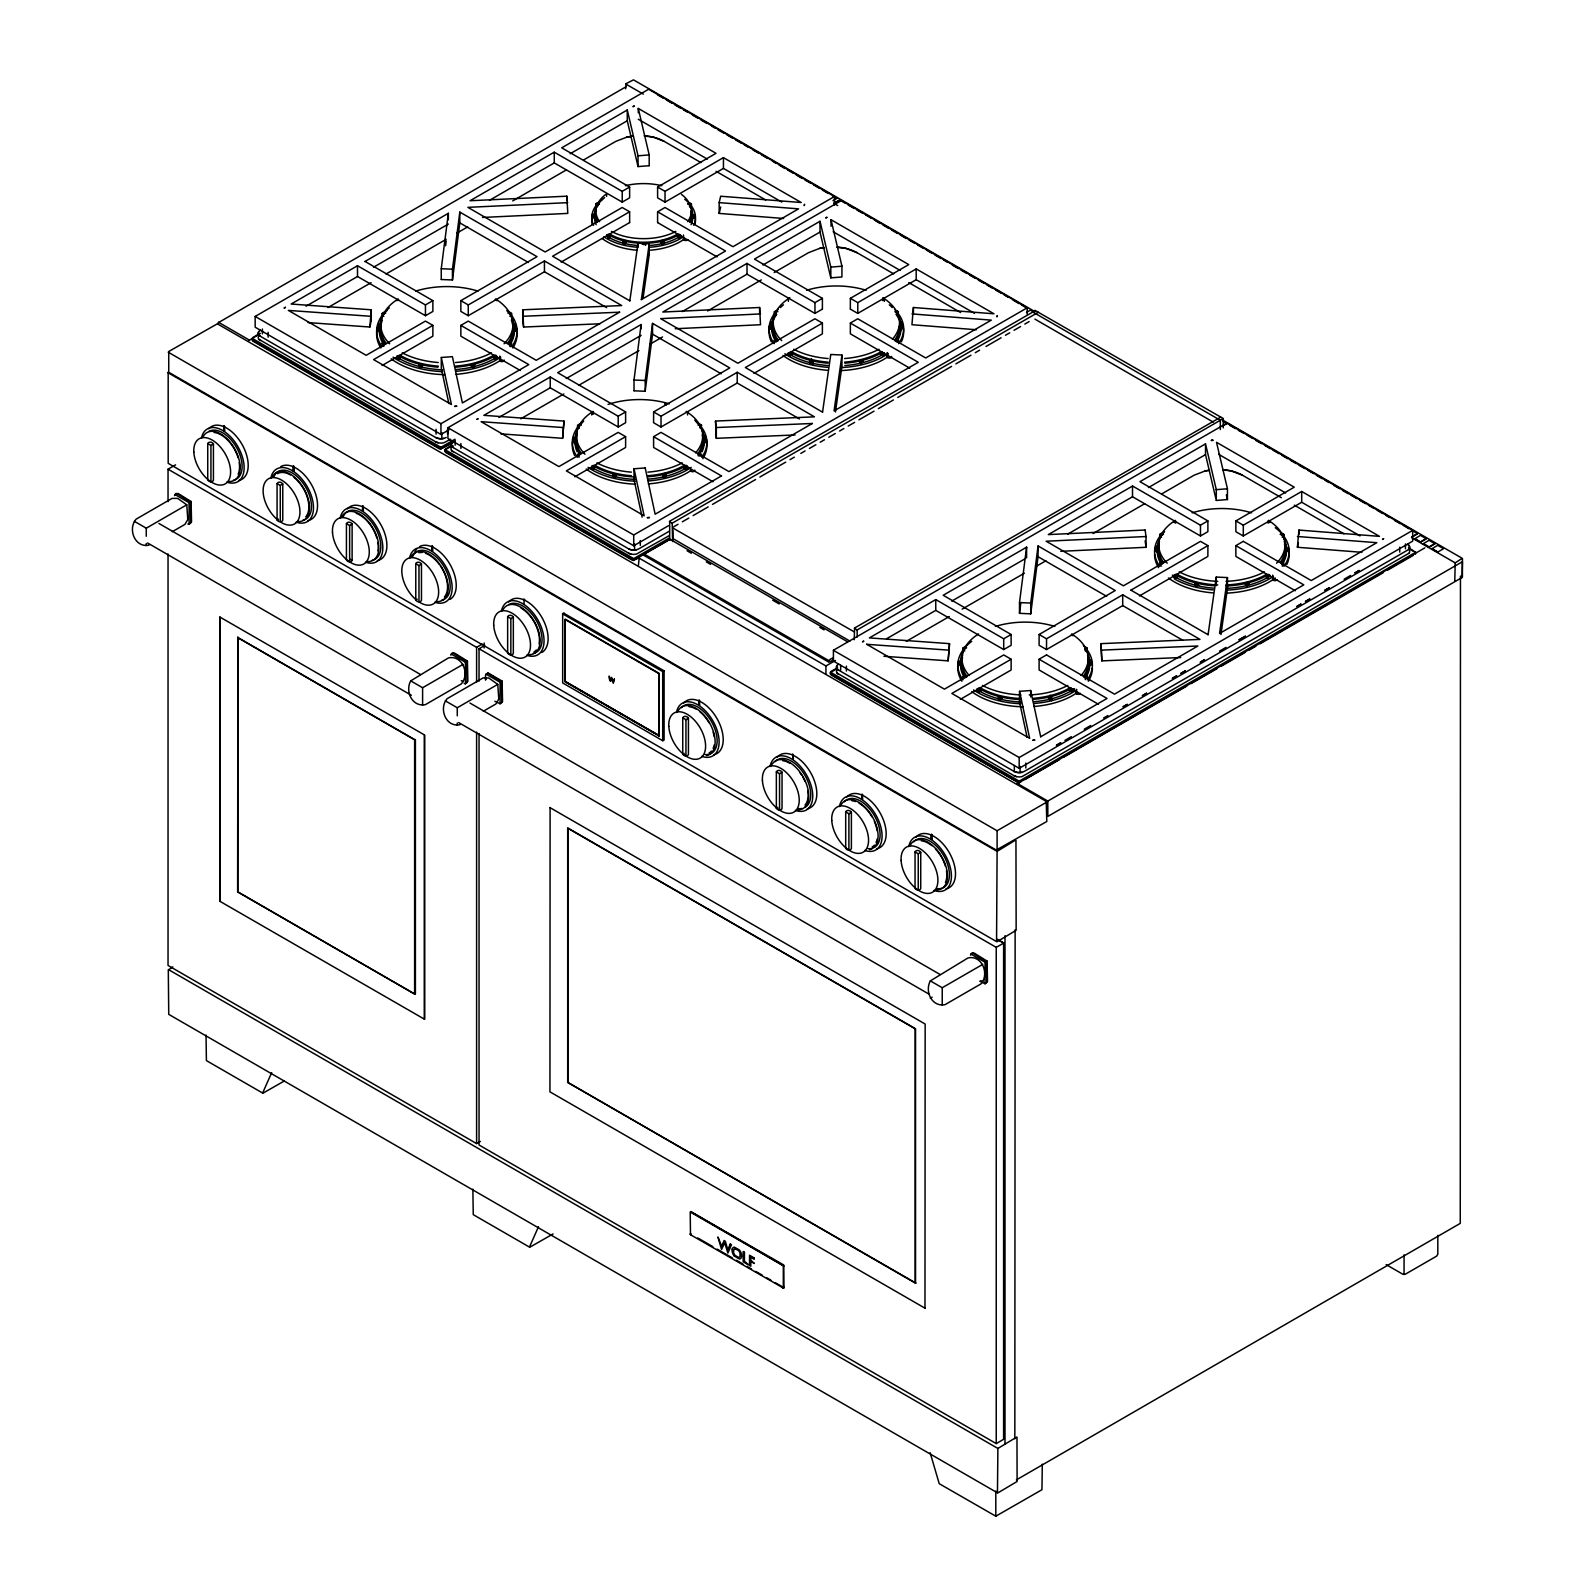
<?xml version="1.0" encoding="UTF-8"?>
<svg xmlns="http://www.w3.org/2000/svg" width="1596" height="1596" viewBox="0 0 1596 1596"><rect width="100%" height="100%" fill="white"/><g stroke="black" fill="none" stroke-linecap="round" stroke-linejoin="round"><path stroke-width="1.5" d="M189.086 524.206L191.54 521.892L191.101 501.523L189.086 502.68L189.086 524.206L187.869 524.007M217.874 324.128L1046.238 801.392L1046.796 821.501L996.243 850.05L168.737 372.287L168.737 351.499L217.874 323.509M249.076 340.507L260.348 333.424M415.399 739.527L415.399 994.148M448.336 219.769L448.356 213.266L441.254 268.707L441.254 279.48M465.414 683.746L467.867 681.432L467.429 661.063L465.414 662.22L465.414 683.746L464.197 683.547M500.087 703.756L502.541 701.442L502.102 681.073L500.087 682.23L500.087 703.756L494.82 701.243M599.936 323.789L523.608 327.04L522.75 309.804L621.702 305.554L544.475 260.966L468.306 304.936L460.865 300.666L460.845 311.42L468.246 315.709L544.455 271.759L544.435 261.026M564.066 613.383L664.096 670.819L664.096 739.886A2.454 1.995 60 0 1 662.699 740.684L562.67 682.928L562.67 613.861A2.454 1.995 60 0 1 564.066 613.064M565.283 681.432L659.367 735.756L565.084 681.532L565.283 619.228L659.248 673.412L659.068 735.916L565.084 681.751L564.904 619.567M641.073 328.916L641.113 324.547L557.702 372.706L625.612 411.928L625.632 422.701L618.231 427.01L550.261 387.788L550.221 377.055M662.699 740.684L662.699 671.617L562.67 613.861M1038.318 312.277L672.195 523.169L672.614 541.523M690.908 1211.863L783.736 1264.97L783.915 1287.693L782.878 1288.072M716.325 427.568L716.325 438.301L715.487 421.085L716.325 427.509M783.317 1288.152L783.317 1265.708L690.21 1211.963L690.489 1234.725L783.317 1288.032L784.175 1287.334M833.232 657.951C827.366 659.447 827.446 664.794 833.232 659.607M1223.254 427.868L1223.274 418.551L857.152 629.941L857.152 637.043M915.545 1283.204L915.545 1028.782L567.697 827.945L567.697 1082.387L915.964 1283.144M985.051 983.754L987.505 981.44L987.066 961.071L985.051 962.228L985.051 983.754L979.784 981.221M930.129 1452.659L939.226 1483.682L995.804 1516.2L995.804 1491.023M1015.595 840.055L997.101 851.366L996.562 941.6L168.179 463.339L168.179 372.147M997.101 850.189L997.101 830.758L168.198 352.177M1016.692 1437.098L997.879 1448.45L997.46 1492.839L168.737 1014.358L168.298 969.989L172.807 966.877M1026.587 557.902L1026.607 547.109L1019.505 602.55L1019.505 613.343M1462.415 577.054L1462.415 561.712L1047.814 801.072L1047.814 816.414L1462.215 577.433M1180.641 657.532L1101.858 660.884L1101.001 643.647L1199.953 639.398L1122.706 594.809L1122.706 605.582L1182.796 640.275M1222.656 420.027L1462.215 558.321L1455.193 562.869L1454.774 581.243M460.865 300.647L537.014 256.677L459.788 212.069L459.808 222.861L452.466 279.978L441.294 279.519M634.031 390.801L645.183 391.279L652.545 334.143L652.545 323.37L729.771 367.938L653.622 411.928L653.582 422.701L661.003 427.01L737.212 383.04L737.212 372.247L814.459 416.835L715.527 421.065M1038.058 545.992L1030.737 603.029L1030.717 613.822L1038.038 556.705L1038.058 545.952L1115.265 590.52L1039.116 634.49L1039.096 645.263L1046.497 649.572M1216.292 489.693L1216.292 500.406L1205.519 454.601L1205.519 443.828L1216.292 489.633M638.041 166.583L627.268 120.757L627.268 109.964L638.041 155.79L638.041 166.563L649.153 165.725M822.399 309.105L822.399 298.372L754.469 259.111L820.025 221.265L830.798 267.071M445.583 245.744L446.202 240.916M452.466 269.185L459.808 212.088M645.223 391.239L645.223 380.526L652.565 323.409M1020.742 603.707L1019.505 613.343L1030.697 613.842M629.822 300.866L638.021 243.21L638.021 247.52M641.373 299.609L649.233 243.749L638.041 243.191M643.048 298.272L649.233 254.542M822.558 412.147L830.758 354.512M830.798 354.492L841.95 355.01L834.07 410.91L918.279 362.292L850.369 323.07L850.349 333.823L909.8 368.177M835.446 411.987L841.97 365.823L841.97 355.03M1208.072 634.709L1216.272 577.074L1227.444 577.572L1227.484 588.326L1220.94 634.55M1227.484 577.592L1219.563 633.472L1303.792 584.854L1235.883 545.633L1243.264 541.343M448.356 213.285L365.005 261.465M741.561 1256.431L741.282 1257.568A6.204 3.571 60 0 1 739.387 1259.005L734.3 1256.052M308.108 322.591L369.853 327.02L371.269 309.804L291.13 304.038L357.504 265.734L425.434 304.936L432.855 300.666L432.895 311.42L425.474 315.709L357.524 276.507L357.484 265.774M369.893 327L371.269 320.596M500.865 433.873L562.59 438.301L564.006 421.085L483.867 415.339L550.241 377.015L618.171 416.217L625.612 411.948M562.63 438.282L564.006 421.105M948.124 660.844L949.52 643.667L948.144 660.844L883.905 656.275M719.158 202.612L720.674 196.228L801.212 202.512L723.447 157.625L723.447 168.398L781.781 202.074M783.656 218.472L719.197 213.425L720.674 207.001M976.413 329.754L911.934 324.706L913.411 307.509L993.969 313.794L916.204 268.906L857.81 302.622L850.369 298.352L850.349 309.105M1298.406 542.979L1297.408 547.248L1298.925 530.072L1379.463 536.356L1301.698 491.468L1301.698 502.241L1360.031 535.917M627.248 110.024L561.712 147.829L629.622 187.051L629.642 197.804L622.24 202.113L554.271 162.912L554.271 152.179L622.181 191.34L629.622 187.071M820.005 221.305L820.005 232.038L830.798 277.864M1205.499 443.888L1139.963 481.673L1207.873 520.895L1207.893 531.668L1200.491 535.977L1132.522 496.755L1132.502 485.982L1200.431 525.184L1207.873 520.914M733.641 1249.608L733.641 1252.74A4.569 2.633 60 0 0 735.058 1255.374L738.609 1257.429A4.569 2.633 60 0 0 740.025 1256.411L740.025 1253.299A4.549 2.613 60 0 0 738.609 1250.646L735.058 1248.611M641.093 324.567L634.011 379.988L634.011 390.761M1026.587 547.189L943.196 595.268L1011.106 634.49L1011.146 645.263L1003.724 649.572L935.775 610.37L935.735 599.637M172.308 531.687L184.976 524.366L187.789 519.498L186.772 504.815L177.695 498.391L172.049 498.391L136.179 519.119C127.441 528.775 134.862 548.246 149.086 545.094M218.273 322.711L626.111 86.703M174.503 495.678L175.74 493.543L178.193 493.543L191.101 501.523M207.739 443.588L207.739 479.897A5.387 4.389 -60 0 0 210.931 481.733A3.791 3.092 60 0 0 213.425 480.296L213.425 443.987A5.387 4.389 -60 0 0 210.233 442.152A3.791 3.092 60 0 0 207.739 443.588L210.931 445.424L213.425 443.987M259.35 333.783L252.886 337.534L251.849 339.33L252.886 341.145L439.917 449.114L452.785 442.89M277.086 483.628L277.086 519.937A5.387 4.389 -60 0 0 280.278 521.772A3.791 3.092 60 0 0 282.771 520.336L282.771 484.027A5.387 4.389 -60 0 0 279.579 482.172A3.791 3.092 60 0 0 277.086 483.628L280.278 485.463L282.771 484.027M237.904 637.043L237.624 891.825L414.98 994.208M383.818 316.347C379.668 315.888 383.319 310.063 385.673 313.355M376.856 328.537C383.738 324.427 378.232 336.497 376.856 328.537L378.711 329.514M382.043 343.599C382.92 340.926 388.347 344.078 383.898 344.576L382.082 343.519L383.818 346.472M396.825 356.367C403.728 352.277 398.322 364.387 396.825 356.367L398.661 357.344L400.496 356.287M346.432 523.648L346.432 559.957A5.387 4.389 -60 0 0 349.624 561.812A3.791 3.092 60 0 0 352.118 560.356L352.118 524.047A5.387 4.389 -60 0 0 348.926 522.211A3.791 3.092 60 0 0 346.432 523.648L349.624 525.503L352.118 524.047M418.93 364.886C425.773 360.716 420.327 372.885 418.93 364.886L420.785 365.863L420.785 367.778M471.099 364.886C477.902 360.696 472.296 372.766 471.099 364.886L474.77 366.721M452.107 445.084L445.643 448.815L444.586 450.611L445.643 452.426L632.674 560.395L639.058 557.902M493.204 356.367C498.391 351.419 496.236 363.329 495.059 357.344L493.244 356.287L494.979 359.24M415.778 563.687L415.778 599.996A5.387 4.389 -60 0 0 418.97 601.832A3.791 3.092 60 0 0 421.464 600.395L421.464 564.086A5.387 4.389 -60 0 0 418.272 562.251A3.791 3.092 60 0 0 415.778 563.687L418.97 565.523L421.464 564.086M513.174 328.537C520.416 324.686 513.593 335.978 513.174 328.537L516.865 330.292M511.658 345.434C504.216 336.636 512.535 347.609 509.902 346.472M1034.906 311.619L633.492 79.86L626.051 83.67L625.612 88.817M597.642 202.832C598.64 213.166 592.695 199.48 599.418 203.809M410.711 680.874C404.865 691.527 412.366 707.307 425.414 704.634L461.304 683.906C470.022 674.25 462.621 654.779 448.396 657.931L410.711 680.874L422.601 687.736L463.099 664.355M592.016 214.941C599.258 211.091 592.435 222.363 592.016 214.941L595.707 216.697M606.66 194.572L606.58 196.388M450.83 655.198L452.067 653.083L454.521 653.083L467.429 661.063M622.739 241.475C629.522 237.305 623.936 249.355 622.739 241.475L626.39 243.31M483.309 711.237L495.977 703.936L498.79 699.048L497.772 684.385L488.695 677.941L483.069 677.941L447.179 698.669C438.461 708.325 445.863 727.816 460.087 724.644M680.834 108.368L675.008 104.937M579.288 428.287C575.079 427.788 578.889 421.923 581.183 425.334M576.256 439.818C571.827 435.369 571.468 445.843 576.176 441.713M507.648 616.734L507.648 653.043A5.387 4.389 -60 0 0 510.84 654.879A3.791 3.092 60 0 0 513.333 653.442L513.333 617.133A5.387 4.389 -60 0 0 510.141 615.298A3.791 3.092 60 0 0 507.648 616.734L510.84 618.57L513.333 617.133M502.102 681.073L487.957 672.914L485.503 675.228L485.503 680.036M591.657 414.96L593.433 412.087M577.513 455.997C583.976 448.676 576.635 457.234 579.288 457.094M660.824 241.475C667.647 237.325 662.22 249.475 660.824 241.475L662.659 242.472L664.495 241.415M706.848 123.391L701.023 120.019M678.739 238.123L677.003 235.191L678.819 234.133L680.634 235.191L678.819 238.143L680.634 235.191M689.672 206.822C693.721 206.383 690.23 200.557 687.836 203.809M593.433 469.304L591.677 466.371L593.493 465.314L595.328 466.371L593.493 469.324L595.328 466.371M695.218 216.777C684.903 207.999 701.482 221.944 691.627 216.837M612.804 474.611C619.846 470.581 613.622 482.231 612.804 474.611L616.475 476.426M767.516 158.423L761.751 154.952M662.719 476.366C665.612 467.548 666.709 484.007 664.574 473.493M639.258 557.204L638.4 565.563M802.19 178.433L796.364 175.061M1035.365 310.582L669.682 521.214L669.682 540.326M702.978 439.818C707.247 435.389 707.926 445.763 703.058 441.713M672.973 528.077L854.259 631.876M776.195 314.691C771.526 314.153 776.095 308.427 777.89 311.679M769.312 326.222C776.135 322.053 770.708 334.222 769.312 326.222L772.983 328.058M828.184 193.455L822.299 189.984M788.404 299.589L788.404 301.365M774.279 340.626C775.137 337.953 780.584 341.125 776.115 341.604L774.299 340.566L774.359 342.522M836.863 198.443L832.992 196.089M790.339 351.738C796.304 353.833 786.908 358.362 788.484 352.716M809.591 360.935C818.309 372.666 807.416 350.522 813.242 362.831M682.749 717.821L682.749 754.13A5.387 4.389 -60 0 0 685.941 755.965A3.791 3.092 60 0 0 688.435 754.529L688.435 718.22A5.387 4.389 -60 0 0 685.243 716.385A3.791 3.092 60 0 0 682.749 717.821L685.941 719.656L688.435 718.22M888.872 228.487L883.107 225.076M897.531 233.475L891.625 230.063M859.506 360.935L861.321 363.888L863.157 360.935L861.321 359.878L859.566 360.876L861.321 361.993L863.157 360.935M894.857 311.779C901.321 307.13 895.675 321.035 896.613 310.701M884.264 352.716C885.76 358.521 876.543 353.594 882.408 351.738M899.745 326.222C906.568 322.053 901.142 334.222 899.745 326.222L903.396 328.058M940.882 258.512L934.997 255.041M958.218 268.507L952.373 265.155M966.877 273.514L961.051 270.143M776.354 771.865L776.354 808.175A5.387 4.389 -60 0 0 779.546 810.01A3.791 3.092 60 0 0 782.04 808.574L782.04 772.265A5.387 4.389 -60 0 0 778.848 770.429A3.791 3.092 60 0 0 776.354 771.865L779.546 773.701L782.04 772.265M837.601 667.647L831.137 671.377L830.1 673.173L831.137 674.988L1019.206 783.137L1019.206 781.162L1415.652 552.276L1415.413 554.111M1220.76 417.115L854.638 628.006L854.199 639.757M1018.886 303.539L1013.101 300.088M845.7 811.905L845.7 848.214A5.387 4.389 -60 0 0 848.892 850.05A3.791 3.092 60 0 0 851.386 848.613L851.386 812.304A5.387 4.389 -60 0 0 848.194 810.469A3.791 3.092 60 0 0 845.7 811.905L848.892 813.741L851.386 812.304M963.026 647.976L964.862 646.859L966.637 647.856L963.046 649.811L963.026 647.976L964.782 648.914M958.059 662.38C958.917 659.707 964.363 662.879 959.894 663.377L958.079 662.32L959.834 665.253L961.67 664.275M963.086 678.679C961.75 676.385 965.52 674.45 966.717 676.804M977.191 688.933L979.006 691.886L980.822 690.849L980.782 688.874L979.006 687.896L977.191 688.933L979.006 689.991L980.842 689.013M915.047 851.945L915.047 888.254A5.387 4.389 -60 0 0 918.239 890.089A3.791 3.092 60 0 0 920.732 888.653L920.732 852.344A5.387 4.389 -60 0 0 917.54 850.488A3.791 3.092 60 0 0 915.047 851.945L918.239 853.78L920.732 852.344M998.338 697.093L1000.094 700.045L1002.009 698.928L1000.094 696.055L998.338 697.093L1001.969 699.008M930.348 980.882C924.483 991.535 932.004 1007.315 945.051 1004.642L980.942 983.914C989.66 974.258 982.238 954.787 968.014 957.939L930.348 980.882L942.239 987.744L982.737 964.363M1048.253 697.093C1056.971 708.824 1046.058 686.679 1051.884 699.008M1017.011 783.875L1424.849 547.847M1072.991 688.874C1074.308 694.898 1065.31 689.372 1071.235 687.896M1085.44 650.849C1090.786 649.712 1082.347 642.829 1085.36 650.809M970.468 955.206L971.705 953.091L974.159 953.091L987.066 961.071M1088.552 664.275C1097.33 667.028 1086.178 657.851 1090.327 663.377L1092.183 662.38M1161.549 537.254C1157.399 536.795 1161.05 530.949 1163.404 534.261M1158.497 548.785C1156.202 545.154 1152.292 551.398 1156.741 551.657M1173.918 522.171L1175.693 521.054M997.101 941.7L1016.153 930.288L1015.954 840.494M1161.549 566.061C1157.28 565.543 1161.27 559.637 1163.464 563.189M1226.905 423.638L1223.055 421.284M1177.529 575.278C1175.195 571.986 1171.544 577.812 1175.693 578.291C1179.783 576.934 1176.87 573.463 1173.938 577.233M1195.065 583.577C1201.868 579.388 1196.262 591.458 1195.065 583.577L1198.756 585.333M1261.578 443.668L1255.693 440.336M1270.256 448.676L1264.491 445.264M1278.915 453.563L1273.089 450.252M1287.593 458.67L1281.807 455.219M1248.611 583.438L1246.835 582.46L1245.02 583.498L1246.835 586.45L1248.651 583.498L1246.835 586.45M1282.187 537.254C1286.256 536.815 1282.745 530.989 1280.351 534.261M1285.239 548.785C1290.446 543.817 1288.072 555.727 1287.094 549.762L1288.91 548.725M1288.91 550.62L1285.259 548.725M1283.942 565.024C1276.68 556.306 1284.68 567.099 1282.187 566.061M1322.266 478.7L1316.421 475.269M1339.583 488.695L1333.757 485.344M1014.837 1438.774L1015.136 929.79M997.879 1492.898L1017.111 1481.467L1016.971 1437.437M1400.271 523.727L1394.445 520.376M1408.929 528.735L1403.163 525.284M995.804 1516.2L1041.949 1489.726L1042.308 1464.17M1411.782 537.074L1417.607 533.643L1411.862 537.054M1431.971 548.745L1437.856 552.056L1443.602 548.645L1437.697 545.353L1431.931 548.705L1437.697 552.056M1462.096 577.433L1462.495 558.66M1386.126 1264.591L1402.964 1274.306L1405.158 1274.306L1436.719 1256.092L1437.816 1254.177L1437.816 1235.324M1016.373 1479.891L1460.26 1223.374L1460.46 576.116M271.679 1072.632L262.622 1093.041L206.403 1060.602L206.044 1035.046M538.51 1226.686L529.453 1247.094L473.254 1214.656L472.875 1189.12M175.221 494.66L176.957 493.663L190.323 501.962L190.822 522.89L189.086 523.887M554.231 152.179L470.042 200.737L566.839 196.188L567.797 213.405L482.511 217.455M451.548 654.2L453.284 653.203L466.65 661.502L467.149 682.43L465.414 683.427M486.221 674.23L487.957 673.213L501.324 681.532L501.822 702.44L500.087 703.457M746.988 263.46L814.938 302.622L822.379 298.352M916.164 268.966L916.204 279.679L974.518 313.355M971.186 954.209L972.922 953.211L986.288 961.51L986.787 982.438L985.051 983.435M1212.322 439.937L1213.219 440.376L1211.204 440.536L1212.381 439.937M252.447 338.472L252.447 340.187L439.479 448.157L442.431 448.157L453.224 441.932M672.155 103.361L666.39 99.91M1027.545 308.547L1021.779 305.095M1429.038 547.049L1434.944 543.638L1429.118 547.109L1423.253 543.697L1429.118 540.286L1434.904 543.797M680.594 237.146L677.003 235.191M776.155 163.47L772.324 161.056M784.813 168.478L779.028 164.967M880.154 223.52L874.448 220.068M828.703 662.061L644.026 555.448A2.334 1.895 0 0 1 644.026 553.952L669.961 539.249L847.616 641.811M906.169 238.522L900.324 235.031M898.388 342.522C900.822 338.332 891.266 339.908 896.613 341.604L898.468 340.626M1087.135 678.679C1089.609 674.39 1080.033 676.006 1085.36 677.781L1087.215 676.804M1348.221 493.743L1342.436 490.351M1426.245 538.79L1420.44 542.101L1426.265 538.65L1420.44 535.378L1414.655 538.79M619.547 312.198L523.608 316.247M812.304 423.479L716.345 427.529M721.472 475.927L653.622 436.666L661.003 432.376L728.953 471.598L812.384 423.439M1383.572 538.81L1382.475 539.428L1383.612 538.77M451.568 447.259L453.184 445.863M1409.049 553.194L1022.058 776.614A7.362 4.249 0 0 1 1013.999 775.696L837.082 673.093M448.915 429.883L440.975 434.471L255.18 327.22L255.161 316.447L648.634 89.256L834.429 196.488L834.449 205.126M663.477 98.274L657.751 94.962M306.113 306.173L357.504 276.507M373.504 267.27L448.356 224.058M489.473 200.318L554.251 162.912M570.171 153.735L627.268 120.757M328.038 307.509L371.05 282.692M386.013 274.033L446.182 239.3M456.895 233.116L467.648 226.911M512.735 200.897L566.42 169.874M583.577 159.979L615.817 141.366L626.889 137.116A34.314 19.81 0 0 1 633.313 135.979M683.607 109.964L687.577 112.179M692.345 115.012L698.17 118.284M398.601 299.609L396.905 300.666M715.507 128.279L711.656 126.044M718.3 130.054L724.145 133.246M376.895 330.372L380.526 328.477M595.827 205.764L599.418 203.909M223.62 430.74L224.138 426.032L224.777 430.8M224.777 426.391L223.62 426.332M595.667 214.862L593.852 217.814M168.039 501.623L168.039 469.204L175.58 464.835M723.447 168.418L665.053 202.113L657.612 197.864L657.592 187.091L716.005 153.316L638.26 108.428L649.193 154.912L649.193 165.685M369.853 316.227L288.357 310.402L366.162 355.31L425.434 321.095L432.855 325.365L373.604 359.599L451.409 404.526L441.294 357.484L441.274 368.217L448.875 403.549M567.757 202.652L467.887 207.36L545.154 251.969L622.181 207.5L629.622 211.769L552.595 256.258L629.861 300.866M657.612 187.071L665.013 191.34L723.447 157.625M382.082 365.504L432.855 336.177L432.895 325.404M561.154 262.103L629.622 222.582M396.845 358.182L398.601 357.185M608.435 236.228C613.243 232.198 607.438 242.033 608.435 236.228L606.66 235.211L608.435 234.133L610.211 235.131M520.276 370.491L460.865 336.177L460.845 325.404L468.246 321.095L536.216 360.297L619.627 312.158M657.592 222.542L657.592 211.809L665.013 207.5L732.963 246.702L798.539 208.857L719.197 202.632L719.158 213.385M758.818 153.336L752.973 149.944M626.39 241.415L624.575 242.472L624.654 244.348M691.447 203.949L689.612 204.926L689.612 206.762M508.067 313.355C510.521 310.043 513.992 316.028 509.902 316.347M419.01 366.781L422.601 364.826M509.902 314.412L511.658 313.415M134.383 521.333L146.273 528.196L186.772 504.815M645.442 243.609L643.627 244.647C638.36 242.931 647.577 241.315 645.462 245.425M695.238 214.941L693.382 215.919L693.462 217.814M515.009 329.514L516.845 328.477M292.966 470.76L293.484 466.072L294.103 470.82M294.103 466.431L292.966 466.371M474.77 364.826L472.955 365.863L473.014 367.758M511.678 343.599L509.822 344.576L509.822 342.482M495.059 357.344L496.875 356.287M805.022 180.009L810.828 183.301M813.701 185.016L819.526 188.348M641.313 299.629L725.542 251.011L657.612 211.789M440.955 434.451L440.955 423.718L834.429 196.527M277.086 519.937L278.482 519.119M832.992 200.697L836.863 198.343M833.89 203.35L839.696 199.979L845.501 203.31M668.465 525.702L633.732 545.752L447.937 438.501L447.917 427.728L841.391 200.537L1027.186 307.769L1027.206 314.252M477.005 419.289L478.162 418.631L477.044 419.349M848.314 205.126L854.159 208.438M450.571 439.319L443.808 442.77A7.362 4.249 0 0 1 435.748 441.853L258.831 339.25M252.228 338.352L440.955 447.319L454.94 439.239M498.87 417.454L550.241 387.788M566.261 378.551L641.113 335.34M682.23 311.599L747.008 274.193L814.938 313.395L822.379 309.145M762.928 265.016L820.025 232.038M451.668 446.022L445.204 449.773L445.204 451.469L632.235 559.438L635.188 559.438L667.527 540.765M362.312 510.8L362.831 506.092L363.449 510.86M363.449 506.451L362.312 506.391M520.775 418.79L563.807 393.973M578.769 385.314L638.939 350.601M649.652 344.397L662.54 336.956M707.626 310.941L761.332 279.918M774.18 272.517L808.574 252.647L819.646 248.397A34.314 19.81 0 0 1 823.835 247.56M577.553 427.249L579.428 426.351M776.195 312.756L774.299 311.739M914.867 243.39L909.121 240.078M572.585 441.653L574.321 440.636M576.216 439.758L574.4 440.795L572.585 439.758M771.167 327.2L772.983 326.163M917.7 245.066L923.545 248.397M850.369 298.332L908.762 264.597L831.017 219.709L841.93 266.193M932.164 253.425L926.438 250.033M431.658 550.839L432.177 546.131L432.795 550.899M432.795 546.49L431.658 546.43M562.59 427.509L481.114 421.683L558.899 466.591L618.171 432.376L625.612 436.646L566.361 470.88L644.146 515.807L634.031 468.765L645.163 467.947M653.622 411.948L661.003 416.217L737.252 372.307M574.819 476.785L625.612 447.459L625.632 436.686M753.91 373.384L822.379 333.863L822.399 323.09L745.352 367.539L822.598 412.167M850.369 309.145L857.75 313.395L916.184 279.699M591.677 468.266L593.433 467.269L591.677 466.371M788.444 352.776L790.259 353.833L792.115 352.836M882.568 300.547L884.304 299.529L884.324 301.365M850.369 323.05L857.75 318.781L925.72 357.983L991.296 320.138L911.934 313.913M698.09 425.294C704.614 421.065 699.367 434.511 699.866 424.297M809.591 362.831L811.426 361.793M616.475 474.531L614.66 475.588L614.739 477.483M699.866 426.391L701.681 425.334M811.426 361.993L813.242 360.935M896.613 312.796L898.448 311.739M969.67 275.19L975.535 278.422M415.778 599.996L417.174 599.198M899.805 328.118L901.58 327M706.649 439.758L704.834 440.795L702.998 439.758M901.58 327.2L903.396 326.163M699.786 453.124L698.09 454.102L699.866 455.199C707.626 455.937 691.407 456.815 701.642 454.102M859.506 362.831L861.261 361.833M666.39 474.531L664.574 475.588L662.759 474.531M683.946 468.246C686.1 472.496 690.11 463.857 685.721 467.429C681.392 466.89 686.499 463.877 687.497 466.311M884.324 352.836L882.488 353.833L882.488 355.728M721.532 475.887L655.138 514.211L645.203 467.967M633.712 545.732L633.712 534.999L1027.186 307.809M524.047 599.178L524.047 603.587M524.685 599.537L523.528 599.478M1026.507 312.437L1030.398 310.083L1034.268 312.437M673.712 526.8L678.021 524.306M682.33 521.812L688.794 518.082M693.103 515.608L708.185 506.89M712.474 504.416L755.566 479.538M759.876 477.044L785.711 462.122M790.02 459.648L794.329 457.154M800.793 453.424L805.102 450.93M809.411 448.456L815.875 444.725M820.184 442.232L824.494 439.738M828.803 437.264L835.267 433.533M839.576 431.04L843.885 428.546M848.174 426.072L854.638 422.341M858.947 419.848L874.029 411.15M878.339 408.656L893.421 399.958M897.73 397.464L951.575 366.382M955.884 363.888L970.966 355.19M975.276 352.696L979.585 350.202M986.029 346.472L1001.111 337.773M1005.42 335.28L1009.729 332.806M1014.039 330.312L1020.502 326.582M1024.812 324.088L1029.121 321.594M669.123 531.308L638.959 548.765A7.401 4.269 0 0 1 628.485 548.765L453.124 447.558A7.362 4.249 0 0 1 451.528 442.93M669.123 535.697L636.565 554.051A7.362 4.249 0 0 1 628.505 553.134L451.568 450.531M168.039 469.204L476.606 647.358L482.251 644.086M444.985 449.633L633.712 558.6L669.263 538.071M479.039 681.173L479.039 648.754L484.685 645.482M445.384 700.883L457.274 707.746L497.772 684.385M564.984 619.408L659.328 673.871M662.699 671.617L664.096 670.819M698.629 704.973L699.148 700.265L699.766 705.033M699.766 700.624L698.629 700.564M833.431 650.25L1226.885 423.1L1412.679 530.351L1412.699 541.124L1019.226 768.314L833.431 661.083L833.411 650.31L1019.186 757.521L1019.206 768.294M1223.075 425.853L1226.905 423.539M1229.698 425.314L1235.543 428.626M1011.106 634.51L1003.724 638.779L935.775 599.577L869.381 637.901L949.48 643.647M638.719 557.882L825.93 665.971L835.406 660.505M1238.356 430.322L1244.202 433.514M682.749 754.13L684.125 753.332M886.498 638.799L935.755 610.37M951.755 601.113L1024.472 559.139M1067.724 534.161L1132.502 496.755M1148.422 487.578L1205.519 454.601M837.182 668.604L830.698 672.335L830.698 674.031L1017.729 782.02L1020.682 782.02M906.289 641.373L949.301 616.535M962.129 609.133L1024.433 573.163M1037.3 565.722L1045.899 560.775M1093.12 533.503L1144.671 503.718M1161.828 493.842L1194.087 475.209L1205.14 470.96A34.314 19.81 0 0 1 1209.349 470.122M1159.813 536.216L1161.549 535.199M1163.404 534.341L1161.629 535.358L1159.813 534.321M792.753 758.718L792.753 754.31L793.372 759.078M1296.211 463.598L1290.366 460.227M793.372 754.669L792.234 754.609M1299.084 465.314L1304.93 468.586M958.079 664.215L959.974 663.218M1154.846 550.62L1156.581 549.603M1154.846 548.725L1156.661 549.762L1158.477 548.725M1313.588 473.593L1307.822 470.221M1243.264 535.977L1235.883 531.707L1235.843 520.934L1294.256 487.179L1216.511 442.291L1227.444 488.755L1227.444 499.548L1216.332 500.446M966.677 676.724L964.942 677.741L963.046 676.724M1163.444 563.129L1161.629 564.186L1159.813 563.129M1122.706 594.809L1046.557 638.779L1046.517 649.552L1122.706 605.602M1130.906 590.161L1207.873 545.633L1200.491 541.343L1123.424 585.812L1046.138 541.224L1146.008 536.515L1145.13 530.052M1301.698 491.468L1243.304 525.184L1243.284 535.957L1301.698 502.261M284.168 1081.071L263.021 1093.14M960.333 699.347L1011.106 670.021L1011.146 659.248L951.854 693.442L1029.659 738.369L1019.545 691.327L1030.657 690.509L1040.692 736.773M1139.404 595.946L1207.873 556.425L1207.893 545.652M977.191 690.849L978.927 689.831L980.822 690.849M1072.991 635.727L1071.295 634.649M1268.062 523.109L1269.837 522.171L1268.062 521.054M776.354 808.175L777.751 807.376M1039.116 659.208L1046.497 654.939M998.338 699.008L1001.969 697.093M1085.36 648.954L1087.215 647.976M1195.105 585.413L1198.736 583.498M1282.127 535.438L1283.962 534.381M1351.094 495.279L1356.919 498.61M861.581 799.057L862.099 794.349L862.718 799.117M1365.558 503.638L1359.772 500.346M862.718 794.708L861.581 794.648M1048.253 699.008L1051.884 697.093M1282.127 564.186L1283.962 563.189M1069.4 690.849L1071.155 689.831M1266.147 577.173L1268.062 578.291L1269.837 575.418C1268.9 572.884 1263.613 575.757 1267.982 576.395L1269.837 575.418M1069.4 688.933L1071.235 689.991L1073.071 689.013M1040.652 736.773L1107.025 698.45L1039.116 659.248L1039.096 669.981L1098.527 704.335M1417.607 533.742L1411.862 530.331M1019.226 757.521L1412.679 530.371M1103.614 718.02L1107.903 715.547M1180.9 673.412L1185.19 670.938M1296.83 606.48L1301.119 604.006L1296.89 606.48M1324.74 590.36L1329.029 587.887M1064.931 740.404L1071.375 736.674M1084.263 729.232L1090.706 725.522M1180.9 673.432L1185.21 670.958M1219.563 651.128L1226.007 647.397M1324.8 590.36L1329.109 587.887M1344.131 579.208L1350.575 575.478M1024.991 779.526L1059.505 759.596M1063.814 757.103L1186.766 686.12M1191.095 683.627L1216.97 668.684M1221.279 666.19L1245.02 652.505M1249.329 650.011L1255.793 646.28M1260.102 643.787L1383.054 572.804M1387.383 570.311L1413.258 555.368M930.927 839.077L931.446 834.389L932.064 839.137M932.064 834.748L930.927 834.688M997.101 830.758L1046.796 802.07M168.039 553.972L168.039 965.44L476.606 1143.594L480.376 1141.399M997.32 939.266L1003.784 942.997L1003.784 1439.233L996.243 1443.602L996.243 947.366L1003.904 942.937M930.348 998.218L932.144 997.181M553.094 1233.927L529.852 1247.194M690.21 1234.386L691.347 1234.227M744.354 144.937L748.265 147.211M856.952 210.054L862.838 213.325M1385.767 515.269L1389.677 517.523M1429.118 547.109L1423.273 543.638M735.756 139.989L741.482 143.261M787.646 169.974L793.511 173.326M378.711 331.409L378.711 327.419M398.661 359.24L398.661 357.344M978.388 280.098L984.173 283.37M995.804 290.133L1001.51 293.385M1004.323 295.08L1008.293 297.335M1034.946 310.342L1223.274 418.551M896.553 339.529L896.613 341.704M1325.039 480.236L1328.969 482.571M1196.92 586.45L1196.92 584.555M1090.248 661.283L1090.327 665.273M690.908 1211.563L783.915 1266.067M626.849 137.056L631.238 136.558M819.606 248.358L823.995 247.839M1205.1 470.92L1209.489 470.421M638.081 155.809L649.153 154.932M1216.332 489.653L1227.404 488.795M441.314 357.464L452.406 356.666L462.401 402.93L528.775 364.606L460.865 325.385M1032.871 740.225L1034.926 740.085L1032.931 740.285M675.248 328.736L760.514 324.726L759.636 307.489L662.799 312.038L747.008 263.4L747.028 274.193M760.514 313.933L660.644 318.641L737.891 363.25L814.938 318.781L822.379 323.05M1145.09 530.032L1048.293 534.6L1132.562 486.022M1060.761 551.318L1146.008 547.288L1146.048 536.535M716.345 438.321L795.147 434.95M1101.858 650.111L1197.878 646.001L1114.487 694.16L1046.557 654.939M441.294 268.726L452.446 269.205L452.466 279.958M634.031 380.008L645.183 380.486M1019.545 602.59L1030.697 603.049M866.688 644.305L948.104 650.091M1297.448 536.495L1376.789 542.7L1311.234 580.565L1243.304 541.343M1297.448 547.268L1361.927 552.316M644.365 136.059L653.123 137.056L664.235 141.406L700.943 162.593M837.122 247.34L845.88 248.358L856.992 252.687L893.7 273.874M1222.616 469.902L1231.374 470.92M727.078 134.942L732.803 138.254M943.775 260.048L947.585 262.382M662.599 244.348L662.659 240.358M901.521 329.095L901.58 325.105M771.087 329.095L771.167 325.105M514.949 331.409L515.009 327.419M704.754 442.691L704.834 438.701M459.788 222.861L528.436 262.502M652.545 334.143L721.192 373.783M1038.038 556.705L1106.686 596.345M839.775 200.039L833.91 203.43L837.74 205.585M1377.188 510.321L1382.894 513.573M1420.36 542.061L1414.615 538.65L1420.44 542.002M365.005 261.425L432.855 300.647M1130.846 590.101L1208.112 634.729M1231.374 470.96L1242.486 475.249L1281.349 497.693M435.748 441.853L438.142 442.77M628.485 553.134L630.899 554.051M1013.999 775.696L1016.393 776.614M865.75 215.001L871.496 218.313M987.106 285.066L992.852 288.377M1247.134 435.209L1252.88 438.521M1368.49 505.254L1374.236 508.565M1032.592 311.878L1220.322 420.267L1220.322 429.563M1034.906 319.12L1213.299 422.122M625.772 84.009L643.308 94.124M1411.602 537.712L1455.193 562.869M1408.53 547.747L1415.652 552.276M1408.969 548.685L1413.258 551.179M638.26 119.221L707.367 159.121M833.172 231.759L900.124 270.402M1218.666 454.321L1285.618 492.964M716.065 171.311L765.701 199.979M908.802 282.592L960.612 312.517M1294.316 505.154L1343.972 533.822M882.568 298.492L884.264 299.469M1280.351 534.341L1283.942 536.216M687.836 203.909L691.427 205.764M1235.883 520.914L1243.264 525.184M657.612 222.582L717.043 256.876M1295.294 590.739L1235.883 556.425L1235.843 545.652M880.673 352.776L884.304 354.671M1173.938 522.091L1175.693 523.109M662.739 242.313L664.495 243.31M595.827 203.869L597.642 204.926M1245.02 583.498L1248.651 585.413M608.355 238.123L606.58 235.25M1173.938 575.338L1175.753 578.291M544.475 271.759L606.68 307.669M737.232 383.04L799.436 418.95M495.139 299.609L496.895 300.706M664.634 403.928L666.35 404.905M1085.44 648.794L1087.175 649.811M1090.407 663.218L1092.143 664.215M1039.116 634.51L1046.497 638.779M713.033 481.773L653.622 447.459L653.582 436.686M495.139 357.185L496.875 358.182M1071.295 689.831L1073.051 690.849M591.677 413.125L593.433 414.142M1011.106 659.208L1003.724 654.939L944.433 689.153L866.608 644.245M577.553 425.334L579.368 426.391L579.368 424.297M382.082 313.415L383.818 314.412M662.799 476.486L664.495 477.483M963.086 649.871L964.782 650.849M577.553 454.162L579.368 455.199M669.422 521.553L672.195 523.169M854.359 628.345L857.152 629.941M849.95 641.113L673.253 538.77M687.078 550.78L691.367 553.253M706.35 561.892L710.639 564.366M772.703 600.216L779.127 603.926M819.805 627.408L824.075 629.861M255.18 316.447L440.935 423.678M447.937 427.728L633.692 534.959M644.026 553.952L828.703 660.564M837.022 665.492A7.362 4.249 0 0 0 838.618 670.14L1013.999 771.387A7.362 4.249 0 0 0 1022.038 772.324M830.479 672.195L1019.206 781.162M249.076 339.928L218.453 322.252M1017.191 783.397L1047.814 801.072M167.819 372.586L997.101 851.366M350.023 559.159L352.118 560.356M998.996 940.443L1003.605 943.096L1003.605 1438.914M479.039 648.754L996.243 947.366M174.962 494.521L189.086 502.68M451.289 654.061L465.414 662.22M485.962 674.071L500.087 682.23M970.927 954.069L985.051 962.228M461.304 680.654L463.099 681.692M980.942 980.662L982.737 981.7M158.922 523.468L420.486 674.49M469.962 703.058L940.064 974.478M147.63 542.999L411.349 695.258M458.67 722.589L928.792 994.009M219.869 617.034L424.596 735.018L424.596 1019.285L219.869 901.281L219.869 617.034L220.029 901.181M549.942 807.596L925.161 1024.034L924.982 1308.381M237.624 637.383L414.98 739.786M925.161 1308.281L549.942 1091.844L550.101 807.496M697.791 1237.957L712.833 1246.636M717.123 1249.129L732.165 1257.808M736.474 1260.281L742.918 1264.012M747.207 1266.486L751.517 1268.98M755.806 1271.453L762.25 1275.184M766.559 1277.658L770.848 1280.132M775.157 1282.625L784.015 1287.733M996.243 1443.602L479.039 1144.99L479.039 733.542M168.458 969.59L997.879 1448.45M690.908 1234.686L690.31 1233.628M831.037 219.729L831.057 226.233M638.3 108.508L638.3 112.797M687.497 413.065L687.577 414.96M1226.346 494.9L1227.444 499.548M1019.545 702.12L1027.126 737.392M634.031 479.558L642.131 517.184M1145.13 540.845L1146.028 547.268M1101.819 660.864L1100.981 643.647M522.75 320.577L523.568 327.02M1405.458 543.917L1405.458 548.805M1404.061 1254.815L1404.061 1274.486M1399.732 547.209L1399.732 552.116M1298.925 530.072L1298.925 534.361M1272.67 575.159L1272.67 579.488M1267.982 576.395L1267.982 578.291M1216.272 577.074L1216.272 585.652M1200.471 525.224L1200.471 535.957M1156.661 549.762L1156.661 551.677M1085.36 675.667L1085.36 679.617M1076.522 689.352L1076.522 693.681M1071.235 689.991L1071.235 691.886M1050.068 698.15L1050.068 700.045M1030.697 690.529L1030.697 696.973M1025.809 763.088L1025.809 767.995M1020.083 766.399L1020.083 771.307M1019.525 691.347L1019.525 702.06M1014.338 765.541L1014.338 770.449M1005.001 935.655L1005.001 1444.101M1003.704 638.819L1003.704 649.552M1000.153 698.15L1000.153 700.045M979.006 689.991L979.006 691.886M959.894 661.263L959.894 665.273M942.239 987.744L942.239 1005.061M931.446 834.389L931.545 839.436M918.239 853.78L918.239 890.089M913.411 307.509L913.411 313.953M887.775 353.195L887.775 357.524M887.177 352.596L887.177 356.925M862.099 794.349L862.199 799.416M861.321 361.993L861.321 363.888M857.79 302.661L857.79 313.395M848.892 813.741L848.892 850.05M846.399 666.13L846.399 671.038M840.653 665.273L840.653 670.18M825.93 665.971L825.93 673.831M814.958 302.661L814.958 313.395M811.426 361.694L811.426 363.888M792.753 754.31L792.853 759.377M790.259 353.833L790.259 355.728M779.546 773.701L779.546 810.01M776.115 310.701L776.115 314.691M776.115 339.509L776.115 341.704M759.616 307.489L759.616 313.933M699.148 700.265L699.248 705.332M685.941 719.656L685.941 755.965M685.721 467.429L685.721 469.324M683.507 235.011L683.507 239.32M672.973 530.072L672.973 538.071M669.602 539.189L669.602 540.266M665.033 191.38L665.033 202.113M661.023 416.257L661.023 426.99M659.068 673.712L659.068 735.916M649.233 243.749L649.233 254.482M640.315 540.525L640.315 545.433M634.57 543.837L634.57 548.745M634.031 468.765L634.031 479.498M633.712 558.6L633.712 560.555M629.642 211.809L629.642 222.542M622.221 191.38L622.221 202.113M618.211 416.257L618.211 426.99M579.368 453.104L579.368 455.299M574.4 438.701L574.4 442.71M566.879 196.208L566.879 200.498M522.73 309.804L522.73 320.537M510.84 618.57L510.84 654.879M509.822 312.357L509.822 314.173M500.346 356.706L500.346 361.035M499.748 356.108L499.748 360.437M485.882 677.522L485.882 679.577M484.147 642.989L484.147 647.976M476.606 647.358L476.606 682.27M476.606 732.125L476.606 1143.594M468.266 304.976L468.266 315.709M460.885 443.568L460.885 448.476M457.274 707.746L457.274 715.806M457.274 723.008L457.274 725.083M455.159 440.257L455.159 445.164M447.558 429.244L447.558 434.152M441.833 432.556L441.833 437.464M440.955 447.319L440.955 449.274M436.087 429.244L436.087 434.152M432.177 546.131L432.277 551.199M425.454 304.976L425.454 315.709M424.416 735.118L424.416 1019.385M422.601 687.736L422.601 705.053M418.97 565.523L418.97 601.832M383.898 312.357L383.898 314.173M371.269 309.824L371.269 320.557M362.831 506.092L362.93 511.159M349.624 525.503L349.624 561.812M293.484 466.072L293.584 471.119M280.278 485.463L280.278 521.772M268.148 332.287L268.148 337.195M262.402 328.976L262.402 333.883M224.138 426.032L224.258 431.1M210.931 445.424L210.931 481.733M146.273 528.196L146.273 536.256M146.273 543.458L146.273 545.533M921.371 840.793A26.055 15.042 60 0 1 932.004 845.72M935.475 848.932A26.055 15.042 60 0 1 945.431 866.189M946.488 870.798A26.055 15.042 60 0 1 945.431 882.468M852.025 800.753A26.055 15.042 60 0 1 855.476 801.531M859.067 803.207A26.055 15.042 60 0 1 872.094 816.953M874.389 821.501A26.055 15.042 60 0 1 877.142 830.758M877.142 839.057A26.055 15.042 60 0 1 876.084 842.449M874.389 845.142A26.055 15.042 60 0 1 872.094 847.037M782.678 760.713A26.055 15.042 60 0 1 789.741 763.167M799.975 772.664A26.055 15.042 60 0 1 801.87 775.457M802.748 776.913A26.055 15.042 60 0 1 805.042 781.461M807.795 790.718A26.055 15.042 60 0 1 805.042 805.102M689.073 706.669A26.055 15.042 60 0 1 696.115 709.123M699.706 711.597A26.055 15.042 60 0 1 709.143 722.868M713.133 732.085A26.055 15.042 60 0 1 714.19 736.674M714.19 744.973A26.055 15.042 60 0 1 713.133 748.364M711.437 751.058A26.055 15.042 60 0 1 709.143 752.953M521.034 608.036A26.055 15.042 60 0 1 539.089 643.886M536.356 649.971A26.055 15.042 60 0 1 534.062 651.866M418.91 552.675A26.055 15.042 60 0 1 422.102 552.535M425.553 553.313A26.055 15.042 60 0 1 439.379 564.485M440.356 565.862A26.055 15.042 60 0 1 444.466 596.924M416.616 600.216A26.055 15.042 60 0 1 405.603 560.036A26.055 15.042 60 0 1 436.745 581.543A26.055 15.042 60 0 1 420.227 602.69M356.207 513.294A26.055 15.042 60 0 1 376.836 537.912M377.873 542.5A26.055 15.042 60 0 1 377.873 550.8M277.445 473.633A26.055 15.042 60 0 1 290.472 474.93M294.063 477.404A26.055 15.042 60 0 1 305.774 516.845M277.943 520.136A26.055 15.042 60 0 1 266.911 479.957A26.055 15.042 60 0 1 298.053 501.483A26.055 15.042 60 0 1 281.534 522.63M214.083 432.436A26.055 15.042 60 0 1 238.143 457.853M239.201 462.441A26.055 15.042 60 0 1 238.143 474.132M734.28 1256.072A6.344 3.671 60 0 1 732.085 1250.267A6.643 3.83 60 0 1 732.225 1248.99M732.225 1249.109A6.344 3.671 60 0 1 734.36 1247.134L739.367 1249.947A6.145 3.551 60 0 1 741.262 1253.558L741.462 1254.296A6.643 3.83 60 0 1 741.422 1256.351M733.641 1249.887A4.569 2.633 60 0 1 735.078 1248.87M1409.108 548.844A7.362 4.249 0 0 0 1407.512 544.216A7.401 4.269 0 0 1 1407.433 550.221L1024.452 771.327A7.401 4.269 0 0 1 1013.999 771.327M838.678 670.12A7.401 4.269 0 0 1 838.678 664.076M1222.696 469.623A34.314 19.81 0 0 1 1242.506 475.249M1409.108 549.882A7.362 4.249 0 0 1 1409.108 553.154M838.618 674.43A7.362 4.249 0 0 1 837.022 669.801M453.184 447.538A7.401 4.269 0 0 1 453.184 441.494M636.525 549.742A7.362 4.249 0 0 1 628.505 548.825M837.202 247.041A34.314 19.81 0 0 1 857.012 252.687M453.124 451.868A7.362 4.249 0 0 1 451.528 447.239M260.427 336.257A7.401 4.269 0 0 1 260.427 330.212M258.771 331.649A7.362 4.249 0 0 0 260.367 336.277L435.748 437.543A7.362 4.249 0 0 0 443.788 438.461M446.202 437.464A7.401 4.269 0 0 1 435.748 437.484M644.445 135.76A34.314 19.81 0 0 1 664.255 141.406M260.367 340.586A7.362 4.249 0 0 1 258.771 335.958M913.79 841.79A27.531 15.9 60 0 1 945.012 858.03A27.531 15.9 60 0 1 937.431 888.673M909.999 845.78A27.531 15.9 60 0 1 941.74 856.813A27.531 15.9 60 0 1 935.416 889.83M871.456 848.493A27.531 15.9 60 0 1 868.084 848.633M844.444 801.751A27.531 15.9 60 0 1 872.972 813.322A27.531 15.9 60 0 1 874.389 847.416M840.653 805.741A27.531 15.9 60 0 1 870.977 814.479A27.531 15.9 60 0 1 869.441 849.651M802.11 808.474A27.531 15.9 60 0 1 798.738 808.593M775.117 761.711A27.531 15.9 60 0 1 803.646 773.302A27.531 15.9 60 0 1 805.062 807.376M771.307 765.721A27.531 15.9 60 0 1 803.047 776.753A27.531 15.9 60 0 1 796.743 809.751M681.492 707.666A27.531 15.9 60 0 1 712.734 723.926A27.531 15.9 60 0 1 705.133 754.549M677.702 711.676A27.531 15.9 60 0 1 708.025 720.395A27.531 15.9 60 0 1 706.489 755.566M508.825 604.565A27.531 15.9 60 0 1 537.633 622.839A27.531 15.9 60 0 1 533.403 653.343M502.6 610.57A27.531 15.9 60 0 1 534.361 621.622A27.531 15.9 60 0 1 528.037 654.619M412.726 556.386A27.531 15.9 60 0 1 443.05 565.124A27.531 15.9 60 0 1 441.533 600.295M410.731 557.543A27.531 15.9 60 0 1 442.471 568.575A27.531 15.9 60 0 1 436.167 601.572M343.379 516.346A27.531 15.9 60 0 1 373.723 525.084A27.531 15.9 60 0 1 372.187 560.256M341.384 517.503A27.531 15.9 60 0 1 373.125 528.535A27.531 15.9 60 0 1 366.821 561.533M274.053 476.306A27.531 15.9 60 0 1 304.377 485.044A27.531 15.9 60 0 1 302.841 520.216M272.038 477.463A27.531 15.9 60 0 1 303.779 488.496A27.531 15.9 60 0 1 297.474 521.513M208.916 431.419A27.531 15.9 60 0 1 237.724 449.693A27.531 15.9 60 0 1 233.495 480.177M202.712 437.424A27.531 15.9 60 0 1 234.452 448.456A27.531 15.9 60 0 1 228.128 481.473M916.044 837.142A30.464 17.596 60 0 1 949.201 852.503A30.464 17.596 60 0 1 945.929 888.892M908.762 846.618A30.464 17.596 60 0 1 931.286 839.656A30.464 17.596 60 0 1 951.376 874.448A30.464 17.596 60 0 1 934.079 890.488M846.718 797.102A30.464 17.596 60 0 1 879.855 812.484A30.464 17.596 60 0 1 876.583 848.873M839.416 806.579A30.464 17.596 60 0 1 861.96 799.616A30.464 17.596 60 0 1 882.029 834.409A30.464 17.596 60 0 1 864.753 850.449M777.372 757.083A30.464 17.596 60 0 1 810.509 772.444A30.464 17.596 60 0 1 807.257 808.833M770.07 766.539A30.464 17.596 60 0 1 792.614 759.576A30.464 17.596 60 0 1 812.703 794.369A30.464 17.596 60 0 1 795.407 810.409M683.746 703.038A30.464 17.596 60 0 1 716.903 718.4A30.464 17.596 60 0 1 713.631 754.788M676.465 712.494A30.464 17.596 60 0 1 698.988 705.532A30.464 17.596 60 0 1 719.078 740.325A30.464 17.596 60 0 1 701.781 756.364M508.665 601.951A30.464 17.596 60 0 1 540.246 614.759A30.464 17.596 60 0 1 541.802 652.485M501.363 611.408A30.464 17.596 60 0 1 523.907 604.445A30.464 17.596 60 0 1 543.997 639.238A30.464 17.596 60 0 1 526.7 655.278M414.8 552.056A30.464 17.596 60 0 1 416.795 548.904M419.469 546.67A30.464 17.596 60 0 1 449.932 564.266A30.464 17.596 60 0 1 449.932 599.438M409.494 558.361A30.464 17.596 60 0 1 432.037 551.398A30.464 17.596 60 0 1 452.107 586.191A30.464 17.596 60 0 1 434.83 602.231M347.449 508.865A30.464 17.596 60 0 1 380.586 524.226A30.464 17.596 60 0 1 377.314 560.615M340.148 518.321A30.464 17.596 60 0 1 362.691 511.378A30.464 17.596 60 0 1 382.781 546.171A30.464 17.596 60 0 1 365.484 562.211M280.776 466.611A30.464 17.596 60 0 1 312.656 486.82A30.464 17.596 60 0 1 307.988 520.575M270.801 478.301A30.464 17.596 60 0 1 293.345 471.339A30.464 17.596 60 0 1 313.434 506.132A30.464 17.596 60 0 1 296.138 522.171M208.757 428.785A30.464 17.596 60 0 1 241.894 444.167A30.464 17.596 60 0 1 238.642 480.556M201.455 438.262A30.464 17.596 60 0 1 223.999 431.299A30.464 17.596 60 0 1 244.088 466.092A30.464 17.596 60 0 1 226.792 482.132M1080.273 693.322A2.195 1.277 0 0 1 1077.599 694.22A2.195 1.277 0 0 1 1076.043 692.664M1277.039 579.727A2.195 1.277 0 0 1 1273.827 580.485A2.195 1.277 0 0 1 1273.369 578.49M694.779 470.102A2.195 1.277 0 0 1 692.664 471.698A2.195 1.277 0 0 1 690.549 470.102M891.546 356.487A2.195 1.277 0 0 1 889.411 358.083A2.195 1.277 0 0 1 887.296 356.487M504.117 360.018A2.195 1.277 0 0 1 501.982 361.614A2.195 1.277 0 0 1 499.867 360.018M687.876 239.56A2.195 1.277 0 0 1 684.644 240.338A2.195 1.277 0 0 1 684.205 238.343M1084.781 648.096A64.598 37.287 0 0 1 1084.781 676.644M1070.796 688.734A64.598 37.287 0 0 1 1033.55 699.347M1020.881 699.587A64.598 37.287 0 0 1 979.445 688.734M965.44 676.644A64.598 37.287 0 0 1 964.423 649.612M1089.709 664.754A64.598 37.287 0 0 1 1085.819 677.522M1074.587 688.734A64.598 37.287 0 0 1 1033.55 701.741M1020.881 701.981A64.598 37.287 0 0 1 979.445 691.128M964.423 677.522A64.598 37.287 0 0 1 960.513 664.754M961.071 659.886A64.598 37.287 0 0 1 962.727 655.118M1087.514 655.118A64.598 37.287 0 0 1 1088.731 658.29M1281.548 534.5A64.598 37.287 0 0 1 1281.548 563.049M1267.543 575.139A64.598 37.287 0 0 1 1226.107 585.991M1213.439 585.752A64.598 37.287 0 0 1 1176.192 575.139M1162.187 563.049A64.598 37.287 0 0 1 1164.581 531.548M1286.476 551.159A64.598 37.287 0 0 1 1282.566 563.927M1267.543 577.533A64.598 37.287 0 0 1 1226.107 588.385M1213.439 588.146A64.598 37.287 0 0 1 1172.382 575.139M1161.17 563.927A64.598 37.287 0 0 1 1157.28 551.159M1158.257 544.695A64.598 37.287 0 0 1 1159.474 541.523M1284.261 541.523A64.598 37.287 0 0 1 1285.917 546.291M700.305 427.05A64.598 37.287 0 0 1 699.287 454.082M685.283 466.172A64.598 37.287 0 0 1 648.036 476.785M635.388 477.024A64.598 37.287 0 0 1 593.931 466.172M579.947 454.082A64.598 37.287 0 0 1 583.677 421.164M695.557 421.164A64.598 37.287 0 0 1 699.287 425.534M704.215 442.192A64.598 37.287 0 0 1 702.001 451.848M685.283 468.566A64.598 37.287 0 0 1 666.27 476.167M664.335 476.645A64.598 37.287 0 0 1 648.036 479.179M635.388 479.418A64.598 37.287 0 0 1 614.899 476.645M612.964 476.167A64.598 37.287 0 0 1 593.931 468.566M577.213 451.848A64.598 37.287 0 0 1 575.019 442.192M575.996 435.728A64.598 37.287 0 0 1 577.213 432.536M896.054 311.938A64.598 37.287 0 0 1 896.054 340.487M882.049 352.576A64.598 37.287 0 0 1 844.803 363.19M827.945 363.19A64.598 37.287 0 0 1 790.698 352.576M776.693 340.487A64.598 37.287 0 0 1 776.693 311.938M780.424 307.569A64.598 37.287 0 0 1 783.456 304.816M889.291 304.816A64.598 37.287 0 0 1 892.304 307.569M899.426 320.517A64.598 37.287 0 0 1 897.072 341.344M882.049 354.97A64.598 37.287 0 0 1 863.037 362.571M861.082 363.05A64.598 37.287 0 0 1 844.803 365.564M827.945 365.564A64.598 37.287 0 0 1 790.698 354.97M775.676 341.344A64.598 37.287 0 0 1 776.693 314.332M896.054 314.332A64.598 37.287 0 0 1 898.767 318.941M510.321 315.19A67.531 38.982 0 0 1 509.264 343.439M494.62 356.088A67.531 38.982 0 0 1 455.678 367.18M438.042 367.18A67.531 38.982 0 0 1 399.1 356.088M384.476 343.439A67.531 38.982 0 0 1 383.399 315.19M384.476 313.594A67.531 38.982 0 0 1 386.95 310.522M506.77 310.522A67.531 38.982 0 0 1 509.264 313.594M514.391 330.911A67.531 38.982 0 0 1 510.321 344.257M494.62 358.482A67.531 38.982 0 0 1 455.678 369.574M442.451 369.813A67.531 38.982 0 0 1 399.1 358.482M383.399 344.257A67.531 38.982 0 0 1 379.329 330.911M689.033 204.069A49.157 28.369 0 0 1 691.088 222.263M678.38 234.991A49.157 28.369 0 0 1 608.874 234.991M596.146 222.263A49.157 28.369 0 0 1 604.625 197.645M692.345 213.605A49.157 28.369 0 0 1 691.088 224.657M678.38 237.385A49.157 28.369 0 0 1 650.031 245.445M637.203 245.445A49.157 28.369 0 0 1 624.814 243.53M622.859 243.031A49.157 28.369 0 0 1 608.874 237.385M596.146 224.657A49.157 28.369 0 0 1 596.146 209.974M1083.385 645.542A67.291 38.843 0 0 1 1087.275 679.836M1076.662 689.951A67.291 38.843 0 0 1 1033.889 703.497M1020.722 703.736A67.291 38.843 0 0 1 973.56 689.951M962.947 679.836A67.291 38.843 0 0 1 971.725 641.333M1092.402 667.966A67.291 38.843 0 0 1 1088.352 681.253M1076.662 692.943A67.291 38.843 0 0 1 1033.889 706.489M1022.916 706.789A67.291 38.843 0 0 1 971.725 691.607M961.889 681.253A67.291 38.843 0 0 1 958.398 662.899M1090.806 659.547A67.291 38.843 0 0 1 1091.824 662.899M1275.264 527.717A67.291 38.843 0 0 1 1284.042 566.241M1273.428 576.356A67.291 38.843 0 0 1 1226.267 590.141M1213.1 589.902A67.291 38.843 0 0 1 1174.297 578.849M1159.713 566.241A67.291 38.843 0 0 1 1163.604 531.947M1288.91 550.979A67.291 38.843 0 0 1 1286.875 564.425M1275.264 578.011A67.291 38.843 0 0 1 1226.267 593.133M1213.1 592.894A67.291 38.843 0 0 1 1168.491 578.011M1158.636 567.657A67.291 38.843 0 0 1 1154.586 554.371M1155.165 549.303A67.291 38.843 0 0 1 1156.182 545.952M701.781 427.548A67.291 38.843 0 0 1 701.781 457.274M691.168 467.389A67.291 38.843 0 0 1 648.395 480.935M635.208 481.174A67.291 38.843 0 0 1 588.066 467.389M577.453 457.274A67.291 38.843 0 0 1 581.343 422.98M694.739 420.127A67.291 38.843 0 0 1 700.604 425.992M706.33 440.336A67.291 38.843 0 0 1 702.839 458.69M691.168 470.361A67.291 38.843 0 0 1 648.395 483.907M635.208 484.167A67.291 38.843 0 0 1 586.231 469.044M574.62 455.459A67.291 38.843 0 0 1 573.922 436.985M704.614 435.349A67.291 38.843 0 0 1 705.891 438.661M894.638 309.385A67.291 38.843 0 0 1 898.548 343.679M887.915 353.773A67.291 38.843 0 0 1 840.773 367.579M827.586 367.319A67.291 38.843 0 0 1 784.833 353.773M774.2 343.679A67.291 38.843 0 0 1 778.09 309.385M901.361 321.754A67.291 38.843 0 0 1 901.361 341.863M887.915 356.766A67.291 38.843 0 0 1 840.773 370.571M827.586 370.312A67.291 38.843 0 0 1 782.998 355.449M771.367 341.863A67.291 38.843 0 0 1 771.367 321.754M511.757 315.609A70.224 40.538 0 0 1 511.757 346.651M500.665 357.185A70.224 40.538 0 0 1 456.037 371.329M442.272 371.589A70.224 40.538 0 0 1 393.055 357.185M381.983 346.651A70.224 40.538 0 0 1 381.983 315.609M383.22 313.993A70.224 40.538 0 0 1 389.324 307.868M507.688 310.841A70.224 40.538 0 0 1 510.521 313.993M516.486 328.816A70.224 40.538 0 0 1 512.855 347.988M500.665 360.177A70.224 40.538 0 0 1 456.037 374.322M444.566 374.641A70.224 40.538 0 0 1 391.14 358.801M380.865 347.988A70.224 40.538 0 0 1 377.235 328.816M377.693 327.08A70.224 40.538 0 0 1 379.03 323.629M514.71 323.629A70.224 40.538 0 0 1 516.027 327.08M684.744 199.301A51.85 29.925 0 0 1 693.701 225.275M683.347 236.767A51.85 29.925 0 0 1 650.39 247.2M636.864 247.2A51.85 29.925 0 0 1 603.906 236.767M593.552 225.275A51.85 29.925 0 0 1 602.49 199.301M684.744 238.742A51.85 29.925 0 0 1 650.39 250.193M636.864 250.193A51.85 29.925 0 0 1 602.49 238.742M592.216 224.418A51.85 29.925 0 0 1 592.216 216.617M695.018 216.617A51.85 29.925 0 0 1 695.018 224.418M1071.654 633.951A63.122 36.449 0 0 1 1081.11 675.407M1067.764 685.442A63.122 36.449 0 0 1 1029.24 694.938M1020.981 694.938A63.122 36.449 0 0 1 982.478 685.442M969.131 675.407A63.122 36.449 0 0 1 978.567 633.951M995.365 626.43A63.122 36.449 0 0 1 1054.876 626.43M1087.694 657.412A63.122 36.449 0 0 1 1083.425 676.106M1069.739 687.936A63.122 36.449 0 0 1 1033.35 698.29M1020.981 698.529A63.122 36.449 0 0 1 980.483 687.936M966.797 676.106A63.122 36.449 0 0 1 962.528 657.412M1268.421 520.356A63.122 36.449 0 0 1 1276.541 563.189M1264.511 571.847A63.122 36.449 0 0 1 1226.007 581.343M1217.748 581.343A63.122 36.449 0 0 1 1179.225 571.847M1167.215 563.189A63.122 36.449 0 0 1 1175.334 520.356M1192.112 512.835A63.122 36.449 0 0 1 1251.623 512.835M1284.461 543.797A63.122 36.449 0 0 1 1280.192 562.51M1266.506 574.341A63.122 36.449 0 0 1 1226.007 584.934M1217.748 584.934A63.122 36.449 0 0 1 1177.23 574.341M1163.564 562.51A63.122 36.449 0 0 1 1159.295 543.797M686.16 411.389A63.122 36.449 0 0 1 695.597 452.825M682.25 462.88A63.122 36.449 0 0 1 647.856 472.137M631.378 472.137A63.122 36.449 0 0 1 596.964 462.88M584.954 454.222A63.122 36.449 0 0 1 593.074 411.389M608.056 404.446A63.122 36.449 0 0 1 669.362 403.868M702.2 434.83A63.122 36.449 0 0 1 697.931 453.543M684.245 465.354A63.122 36.449 0 0 1 647.856 475.728M631.378 475.728A63.122 36.449 0 0 1 594.989 465.354M581.303 453.543A63.122 36.449 0 0 1 577.034 434.83M882.907 297.774A63.122 36.449 0 0 1 892.364 339.23M879.017 349.265A63.122 36.449 0 0 1 844.603 358.541M828.125 358.541A63.122 36.449 0 0 1 793.731 349.265M781.701 340.626A63.122 36.449 0 0 1 789.84 297.774M806.618 290.273A63.122 36.449 0 0 1 866.129 290.273M899.486 326.003A63.122 36.449 0 0 1 894.698 339.948M881.012 351.758A63.122 36.449 0 0 1 844.603 362.132M828.125 362.132A63.122 36.449 0 0 1 791.736 351.758M778.05 339.948A63.122 36.449 0 0 1 773.242 326.003M495.578 298.951A66.054 38.144 0 0 1 504.077 343.798M491.488 352.836A66.054 38.144 0 0 1 455.478 362.531M438.242 362.531A66.054 38.144 0 0 1 402.232 352.836M389.643 343.798A66.054 38.144 0 0 1 398.162 298.951M415.718 291.09A66.054 38.144 0 0 1 478.002 291.09M511.358 320.058A66.054 38.144 0 0 1 507.907 342.901M493.583 355.29A66.054 38.144 0 0 1 455.478 366.122M438.242 366.122A66.054 38.144 0 0 1 400.157 355.29M385.833 342.901A66.054 38.144 0 0 1 382.362 320.058M681.452 194.373A47.681 27.531 0 0 1 687.677 221.644M675.826 231.42A47.681 27.531 0 0 1 611.408 231.42M599.577 221.644A47.681 27.531 0 0 1 605.802 194.373M625.373 185.695A47.681 27.531 0 0 1 661.861 185.695M690.888 211.111A47.681 27.531 0 0 1 689.672 221.844M677.342 234.173A47.681 27.531 0 0 1 609.911 234.173M597.562 221.844A47.681 27.531 0 0 1 595.946 214.722M804.504 204.428L804.224 205.585L804.524 204.468M997.261 315.709L996.981 316.866L997.281 315.749M285.405 307.35L284.248 308.028L285.405 307.35M863.655 641.193L862.498 641.871L863.635 641.213M614.38 679.078L613.263 681.731L611.547 677.442L610.39 680.076C607.577 667.926 609.772 688.275 611.827 678.519L613.303 683.268L614.38 679.078M730.21 1244.082L727.796 1249.728L725.322 1241.249L724.125 1240.551L721.651 1246.197L717.941 1236.98L721.532 1249.389L724.724 1242.845L727.876 1253.06L731.487 1244.8L730.21 1244.082M634.091 106.034L632.954 106.693L634.131 106.094M826.848 217.315L825.691 217.974L826.868 217.315M456.656 406.242L454.621 406.382L456.656 406.242M649.392 517.523L647.378 517.663L649.392 517.523M1060.682 742.818L1056.392 745.292L1060.642 742.878M1127.235 704.395L1122.946 706.868L1127.215 704.435M1146.546 693.243L1142.257 695.716L1146.546 693.282M1176.611 675.886L1172.322 678.36L1176.611 675.926M1204.521 659.766L1200.212 662.26L1204.541 659.806M1245.299 636.225L1238.855 639.936L1245.339 636.245M1309.698 599.039L1305.408 601.532L1309.777 599.039M1359.074 570.53L1354.785 573.024L1359.174 570.53M841.91 266.213L830.838 267.091L830.798 277.844L841.91 277.006L841.95 266.253M414.621 739.786L237.804 637.702L237.804 891.925L414.621 994.009L414.621 739.786M915.186 1028.782L567.877 828.264L567.877 1082.487L915.186 1283.004L915.186 1028.782M744.434 1252.281L743.157 1251.543L743.157 1261.778L748.424 1264.83L744.434 1261.199L744.434 1252.281M754.29 1257.967L749.541 1255.234L749.541 1265.468L750.818 1266.207L750.818 1261.458L754.29 1263.453L750.818 1260.142L750.818 1257.289L754.29 1259.284L754.29 1257.967M901.102 860.444A26.055 15.042 60 0 0 929.71 893.261A26.055 15.042 60 0 0 927.635 855.296A26.055 15.042 60 0 0 901.102 860.444M831.755 820.404A26.055 15.042 60 0 0 860.384 853.222A26.055 15.042 60 0 0 858.289 815.257A26.055 15.042 60 0 0 831.755 820.404M762.409 780.384A26.055 15.042 60 0 0 791.037 813.202A26.055 15.042 60 0 0 788.943 775.217A26.055 15.042 60 0 0 762.409 780.384M668.804 726.34A26.055 15.042 60 0 0 697.412 759.137A26.055 15.042 60 0 0 695.337 721.173A26.055 15.042 60 0 0 668.804 726.34M493.723 625.233A26.055 15.042 60 0 0 522.331 658.051A26.055 15.042 60 0 0 520.236 620.086A26.055 15.042 60 0 0 493.723 625.233M332.487 532.166A26.055 15.042 60 0 0 361.115 564.984A26.055 15.042 60 0 0 359.02 527.019A26.055 15.042 60 0 0 332.487 532.166M193.814 452.087A26.055 15.042 60 0 0 222.423 484.905A26.055 15.042 60 0 0 220.328 446.94A26.055 15.042 60 0 0 193.814 452.087"/></g></svg>
